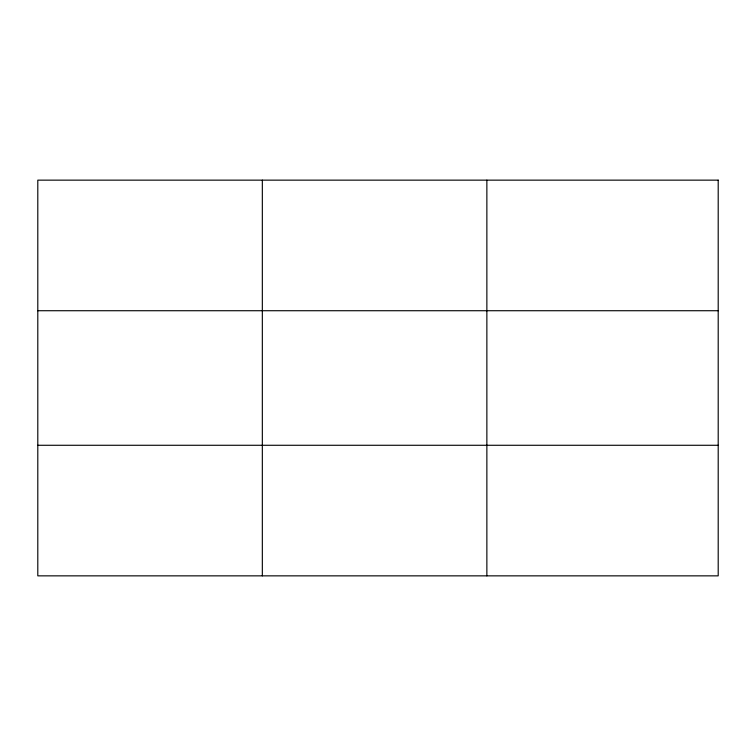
<?xml version="1.0" encoding="UTF-8"?>
<svg xmlns="http://www.w3.org/2000/svg" width="756" height="756" viewBox="0 0 756 756"><rect width="100%" height="100%" fill="white"/><g stroke="black" fill="none" stroke-linecap="round" stroke-linejoin="round"><path stroke-width="1.13" d="M262.332 180.145L262.332 575.855M486.864 180.145L486.864 575.855M37.8 310.725L718.2 310.725M37.8 445.275L718.2 445.275M718.2 180.145L718.2 575.855L37.8 575.855L37.8 180.145L718.2 180.145"/></g></svg>
